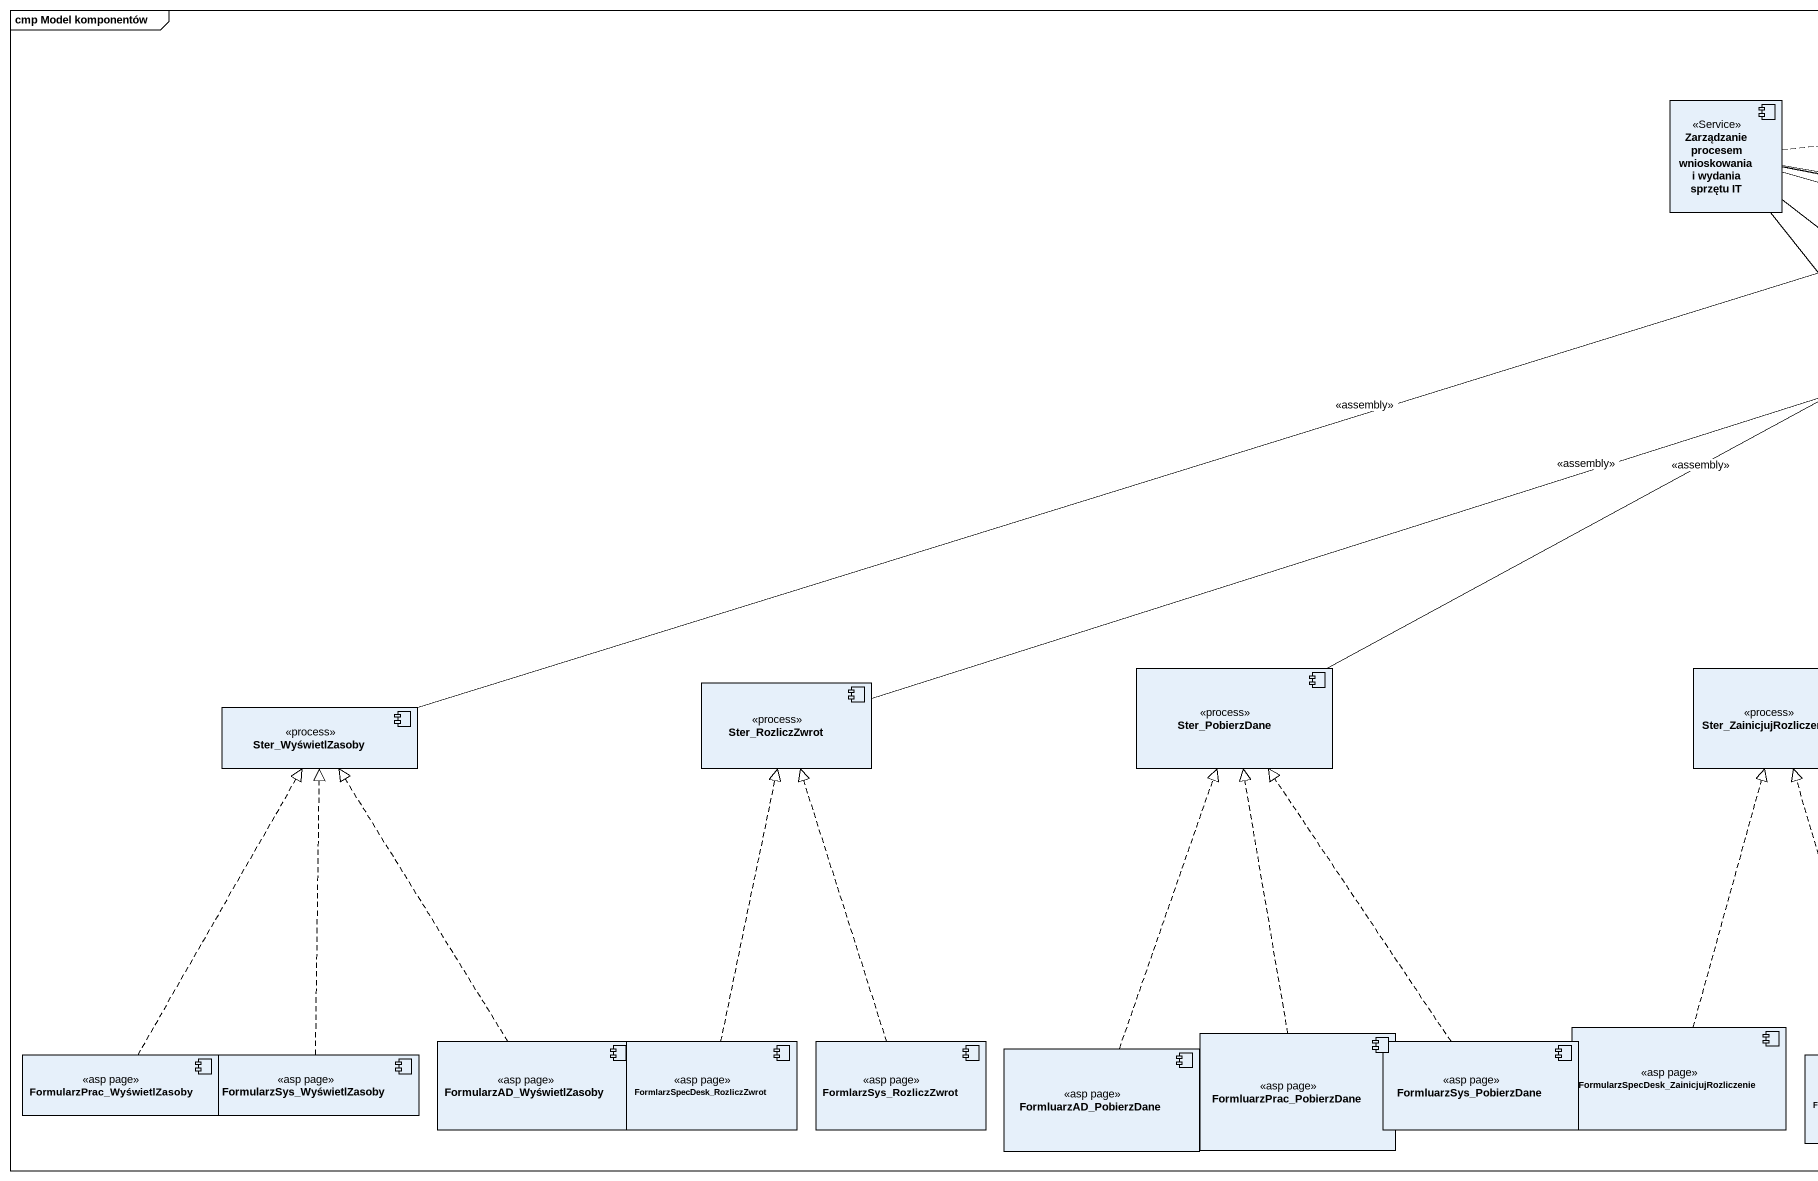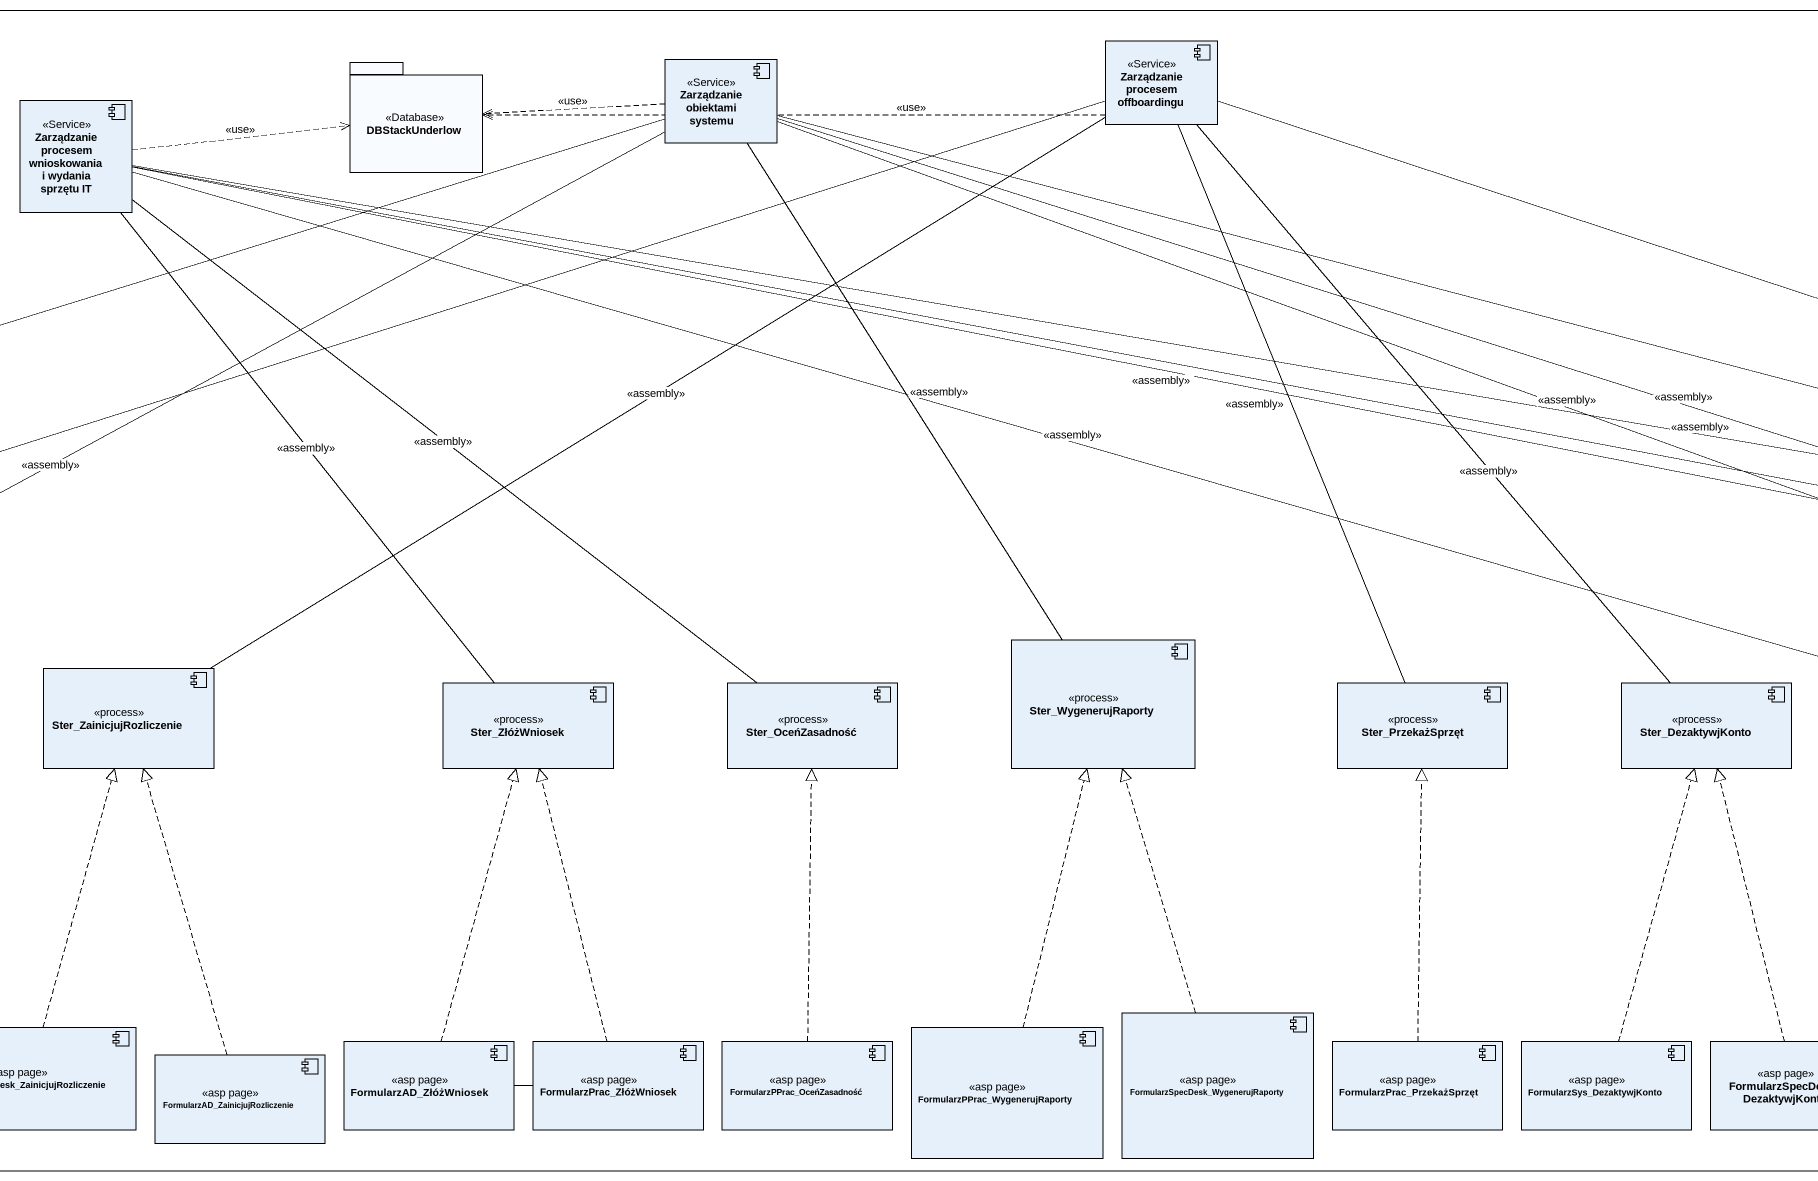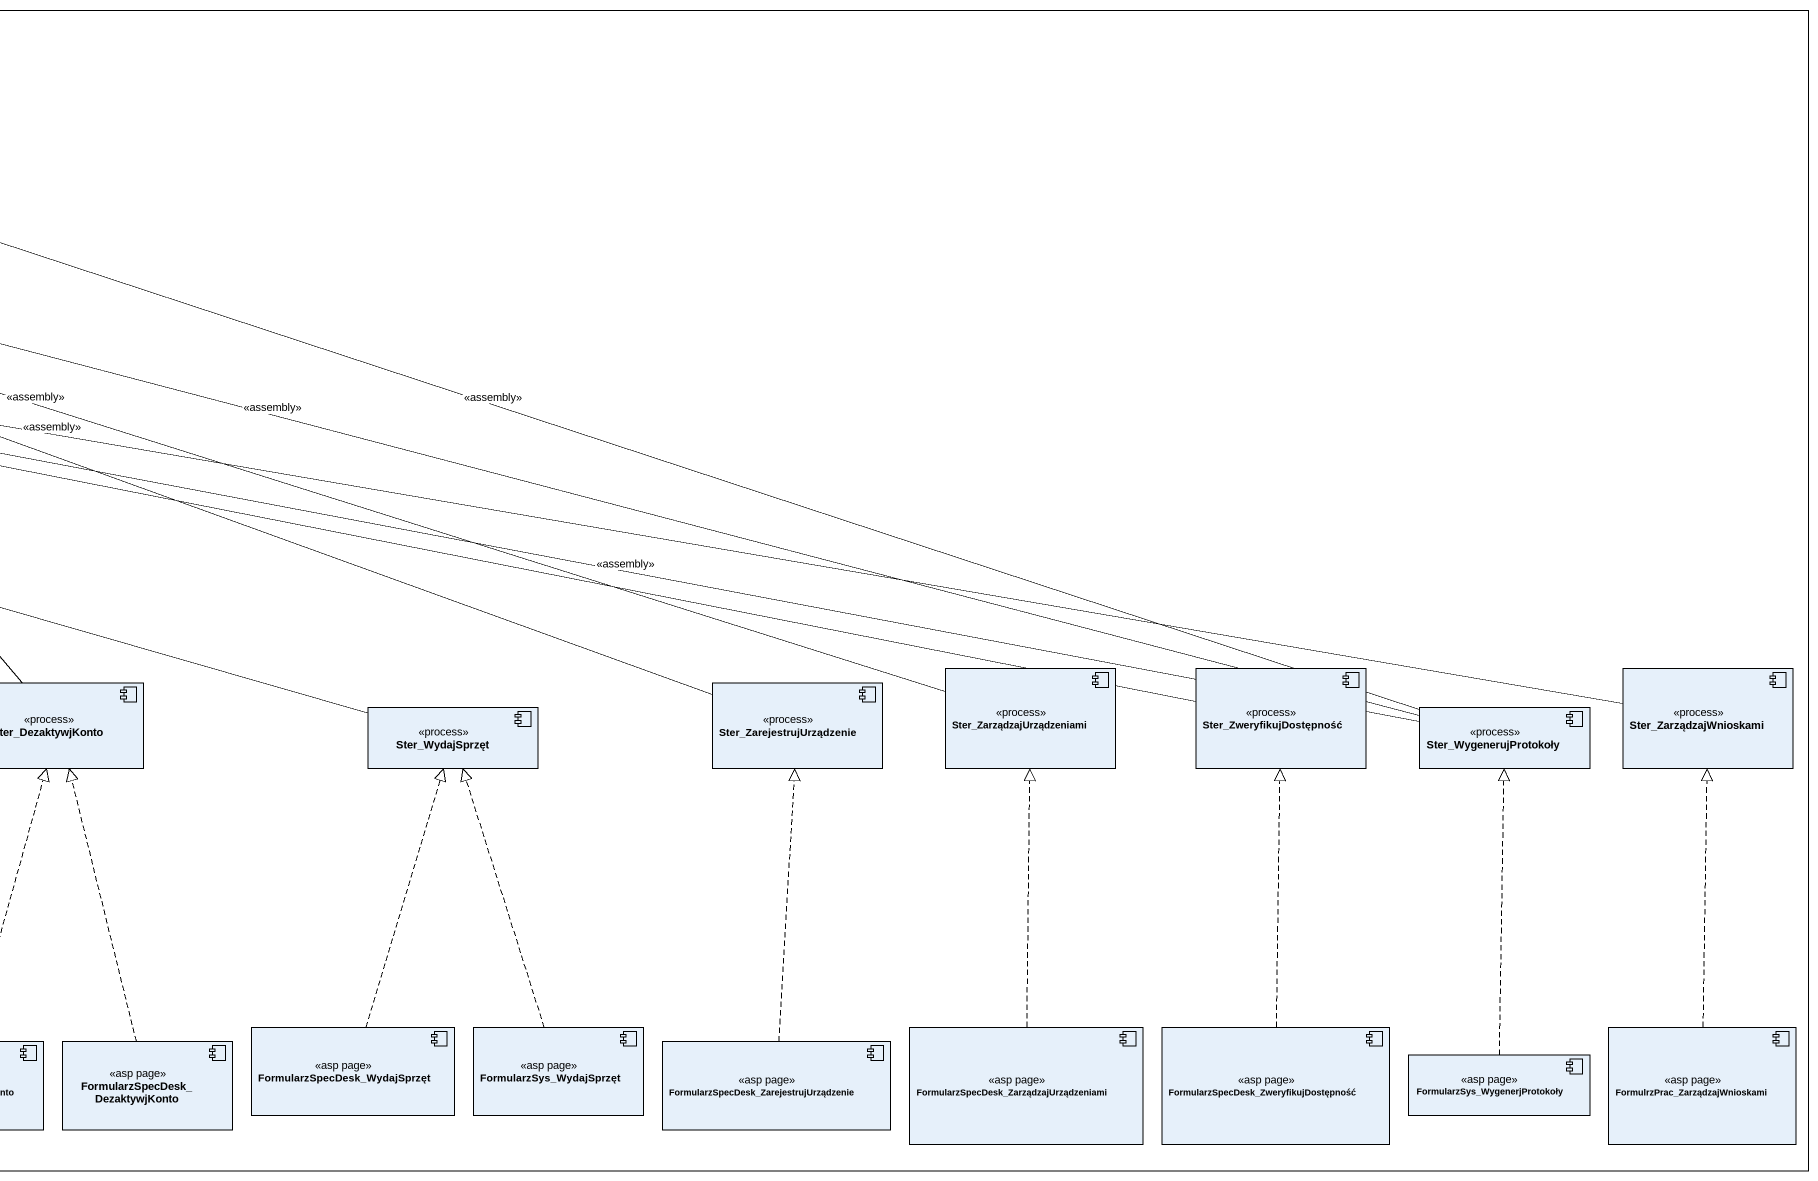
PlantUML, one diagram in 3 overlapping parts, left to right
@startuml
mainframe cmp Model komponentów
component "Zarządzanie procesem offboardingu" as Zarządzanie_procesem <<Service>>
package DBStackUnderlow <<Database>> {
}
component "Zarządzanie obiektami systemu" as Zarządzanie_obiektami <<Service>>
component "Zarządzanie procesem wnioskowania i wydania sprzętu IT" as Zarządzanie_procesem_2 <<Service>>
component Ster_WygenerujRaporty <<process>>
component Ster_RozliczZwrot <<process>>
component Ster_PobierzDane <<process>>
component Ster_ZainicjujRozliczenie <<process>>
component Ster_ZłóżWniosek <<process>>
component Ster_OceńZasadność <<process>>
component Ster_PrzekażSprzęt <<process>>
component Ster_DezaktywjKonto <<process>>
component Ster_ZarejestrujUrządzenie <<process>>
component Ster_ZarządzajUrządzeniami <<process>>
component Ster_ZweryfikujDostępność <<process>>
component Ster_ZarządzajWnioskami <<process>>
component Ster_WyświetlZasoby <<process>>
component Ster_WydajSprzęt <<process>>
component Ster_WygenerujProtokoły <<process>>
component "FormularzSpecDesk_WygenerujRaporty" as FormularzSpecDesk <<asp page>>
component FormularzPrac_WyświetlZasoby <<asp page>>
component FormularzSys_WyświetlZasoby <<asp page>>
component FormularzAD_WyświetlZasoby <<asp page>>
component "FormlarzSpecDesk_RozliczZwrot" as FormlarzSpecDesk <<asp page>>
component FormlarzSys_RozliczZwrot <<asp page>>
component FormluarzAD_PobierzDane <<asp page>>
component FormluarzPrac_PobierzDane <<asp page>>
component FormluarzSys_PobierzDane <<asp page>>
component "FormularzSpecDesk_ZainicjujRozliczenie" as FormularzSpecDesk_2 <<asp page>>
component "FormularzAD_ZainicjujRozliczenie" as FormularzAD <<asp page>>
component FormularzAD_ZłóżWniosek <<asp page>>
component FormularzPrac_ZłóżWniosek <<asp page>>
component FormularzPPrac_OceńZasadność <<asp page>>
component "FormularzPPrac_WygenerujRaporty" as FormularzPPrac <<asp page>>
component FormularzPrac_PrzekażSprzęt <<asp page>>
component FormularzSys_DezaktywjKonto <<asp page>>
component "FormularzSpecDesk_DezaktywjKonto" as FormularzSpecDesk_3 <<asp page>>
component "FormularzSpecDesk_WydajSprzęt" as FormularzSpecDesk_4 <<asp page>>
component FormularzSys_WydajSprzęt <<asp page>>
component "FormularzSpecDesk_ZarejestrujUrządzenie" as FormularzSpecDesk_5 <<asp page>>
component "FormularzSpecDesk_ZarządzajUrządzeniami" as FormularzSpecDesk_6 <<asp page>>
component "FormularzSpecDesk_ZweryfikujDostępność" as FormularzSpecDesk_7 <<asp page>>
component "FormularzSys_WygenerjProtokoły" as FormularzSys <<asp page>>
component "FormulrzPrac_ZarządzajWnioskami" as FormulrzPrac <<asp page>>
Zarządzanie_procesem .left.> DBStackUnderlow : <<use>>
Zarządzanie_obiektami .left.> DBStackUnderlow : <<use>>
Zarządzanie_procesem_2 .right.> DBStackUnderlow : <<use>>
Ster_WygenerujRaporty -up- Zarządzanie_obiektami : <<assembly>>
Ster_RozliczZwrot -right- Zarządzanie_procesem : <<assembly>>
Ster_PobierzDane -right- Zarządzanie_obiektami : <<assembly>>
Ster_ZainicjujRozliczenie -up- Zarządzanie_procesem : <<assembly>>
Ster_ZłóżWniosek -up- Zarządzanie_procesem_2 : <<assembly>>
Ster_OceńZasadność -up- Zarządzanie_procesem_2 : <<assembly>>
Ster_PrzekażSprzęt -up- Zarządzanie_procesem : <<assembly>>
Ster_DezaktywjKonto -up- Zarządzanie_procesem : <<assembly>>
Ster_ZarejestrujUrządzenie -left- Zarządzanie_obiektami : <<assembly>>
Ster_ZarządzajUrządzeniami -left- Zarządzanie_obiektami : <<assembly>>
Ster_ZweryfikujDostępność -left- Zarządzanie_procesem_2 : <<assembly>>
Ster_ZarządzajWnioskami -left- Zarządzanie_procesem_2 : <<assembly>>
Ster_WyświetlZasoby -right- Zarządzanie_obiektami : <<assembly>>
Ster_WydajSprzęt -left- Zarządzanie_procesem_2 : <<assembly>>
Ster_WygenerujProtokoły -left- Zarządzanie_procesem : <<assembly>>
Ster_WygenerujProtokoły -left- Zarządzanie_obiektami : <<assembly>>
Ster_WygenerujProtokoły -left- Zarządzanie_procesem_2 : <<assembly>>
FormularzSpecDesk .up.|> Ster_WygenerujRaporty
FormularzPrac_WyświetlZasoby .up.|> Ster_WyświetlZasoby
FormularzSys_WyświetlZasoby .up.|> Ster_WyświetlZasoby
FormularzAD_WyświetlZasoby .up.|> Ster_WyświetlZasoby
FormlarzSpecDesk .up.|> Ster_RozliczZwrot
FormlarzSys_RozliczZwrot .up.|> Ster_RozliczZwrot
FormluarzAD_PobierzDane .up.|> Ster_PobierzDane
FormluarzPrac_PobierzDane .up.|> Ster_PobierzDane
FormluarzSys_PobierzDane .up.|> Ster_PobierzDane
FormularzSpecDesk_2 .up.|> Ster_ZainicjujRozliczenie
FormularzAD .up.|> Ster_ZainicjujRozliczenie
FormularzAD_ZłóżWniosek .up.|> Ster_ZłóżWniosek
FormularzPrac_ZłóżWniosek .up.|> Ster_ZłóżWniosek
FormularzPrac_ZłóżWniosek -left- FormularzAD_ZłóżWniosek
FormularzPPrac_OceńZasadność .up.|> Ster_OceńZasadność
FormularzPPrac .up.|> Ster_WygenerujRaporty
FormularzPrac_PrzekażSprzęt .up.|> Ster_PrzekażSprzęt
FormularzSys_DezaktywjKonto .up.|> Ster_DezaktywjKonto
FormularzSpecDesk_3 .up.|> Ster_DezaktywjKonto
FormularzSpecDesk_4 .up.|> Ster_WydajSprzęt
FormularzSys_WydajSprzęt .up.|> Ster_WydajSprzęt
FormularzSpecDesk_5 .up.|> Ster_ZarejestrujUrządzenie
FormularzSpecDesk_6 .up.|> Ster_ZarządzajUrządzeniami
FormularzSpecDesk_7 .up.|> Ster_ZweryfikujDostępność
FormularzSys .up.|> Ster_WygenerujProtokoły
FormulrzPrac .up.|> Ster_ZarządzajWnioskami
@enduml
